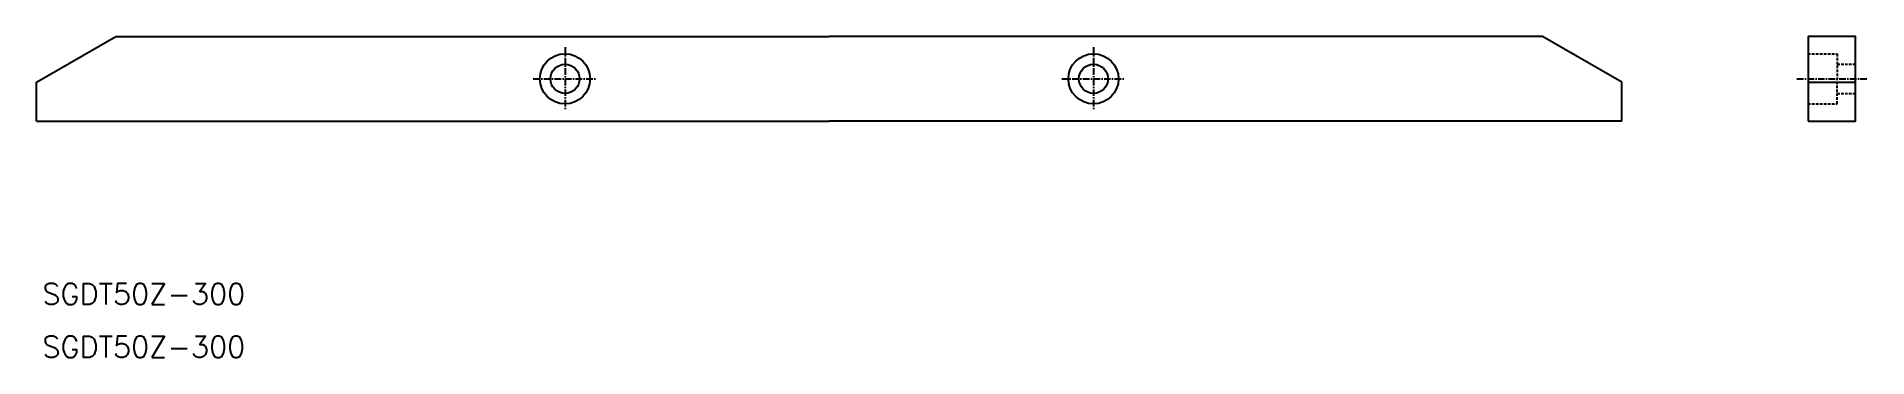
# Model space of a CAD drawing. Extents: x 0 to 346, y 0 to 61.
import ezdxf

# ---------------------------------------------------------------- set-up
doc = ezdxf.new("R2010")
doc.units = 0
doc.linetypes.add('CENTER', pattern=[2, 1.25, -0.25, 0.25, -0.25])
doc.linetypes.add('DASHED', pattern=[0.75, 0.5, -0.25])
doc.layers.get('0').update_dxf_attribs({"linetype": 'CONTINUOUS'})
doc.layers.add('CENTER', color=1, linetype='CENTER')
doc.styles.get("Standard").update_dxf_attribs({"font": 'txt', "bigfont": 'BIGFONT'})

msp = doc.modelspace()

# ---------------------------------------------------------------- linework, layer by layer
at = {"color": 7, "linetype": 'CONTINUOUS'}
for p, q in [((0, 52.12), (15, 60.78)), ((15, 60.78), (150, 60.78)), ((285, 60.78), (150, 60.78)), ((300, 52.12), (285, 60.78)), ((0, 44.78), (0, 52.12)), ((300, 44.78), (300, 52.12)), ((335.23, 52.12), (344.23, 52.12)), ((0, 44.78), (150, 44.78)), ((300, 44.78), (150, 44.78))]:
    msp.add_line(p, q, dxfattribs=at)
at = {"color": 3, "linetype": 'DASHED'}
for p, q in [((335.23, 57.53), (340.73, 57.53)), ((340.73, 57.53), (340.73, 52.78)), ((340.73, 55.53), (344.23, 55.53)), ((340.73, 48.03), (340.73, 52.78)), ((340.73, 50.03), (344.23, 50.03)), ((335.23, 48.03), (340.73, 48.03))]:
    msp.add_line(p, q, dxfattribs=at)
at = {"color": 7, "linetype": 'CONTINUOUS'}
msp.add_lwpolyline([(335.23, 44.78), (344.23, 44.78), (344.23, 60.78), (335.23, 60.78)], close=True, dxfattribs=at)
for centre, radius in [((100, 52.78), 4.75), ((100, 52.78), 2.75), ((200, 52.78), 4.75), ((200, 52.78), 2.75)]:
    msp.add_circle(centre, radius, dxfattribs=at)
at = {"layer": 'CENTER', "color": 1, "linetype": 'CENTER'}
for p, q in [((100, 58.78), (100, 46.78)), ((200, 58.78), (200, 46.78)), ((94, 52.78), (106, 52.78)), ((194, 52.78), (206, 52.78)), ((333.13, 52.78), (346.46, 52.78))]:
    msp.add_line(p, q, dxfattribs=at)

# ---------------------------------------------------------------- texts
at = {"color": 7, "linetype": 'CONTINUOUS'}
for p in [(1.09, 10), (1.09, 0)]:
    msp.add_text('SGDT50Z-300', height=4, dxfattribs=at).set_placement(p)

doc.saveas('drawing.dxf')
